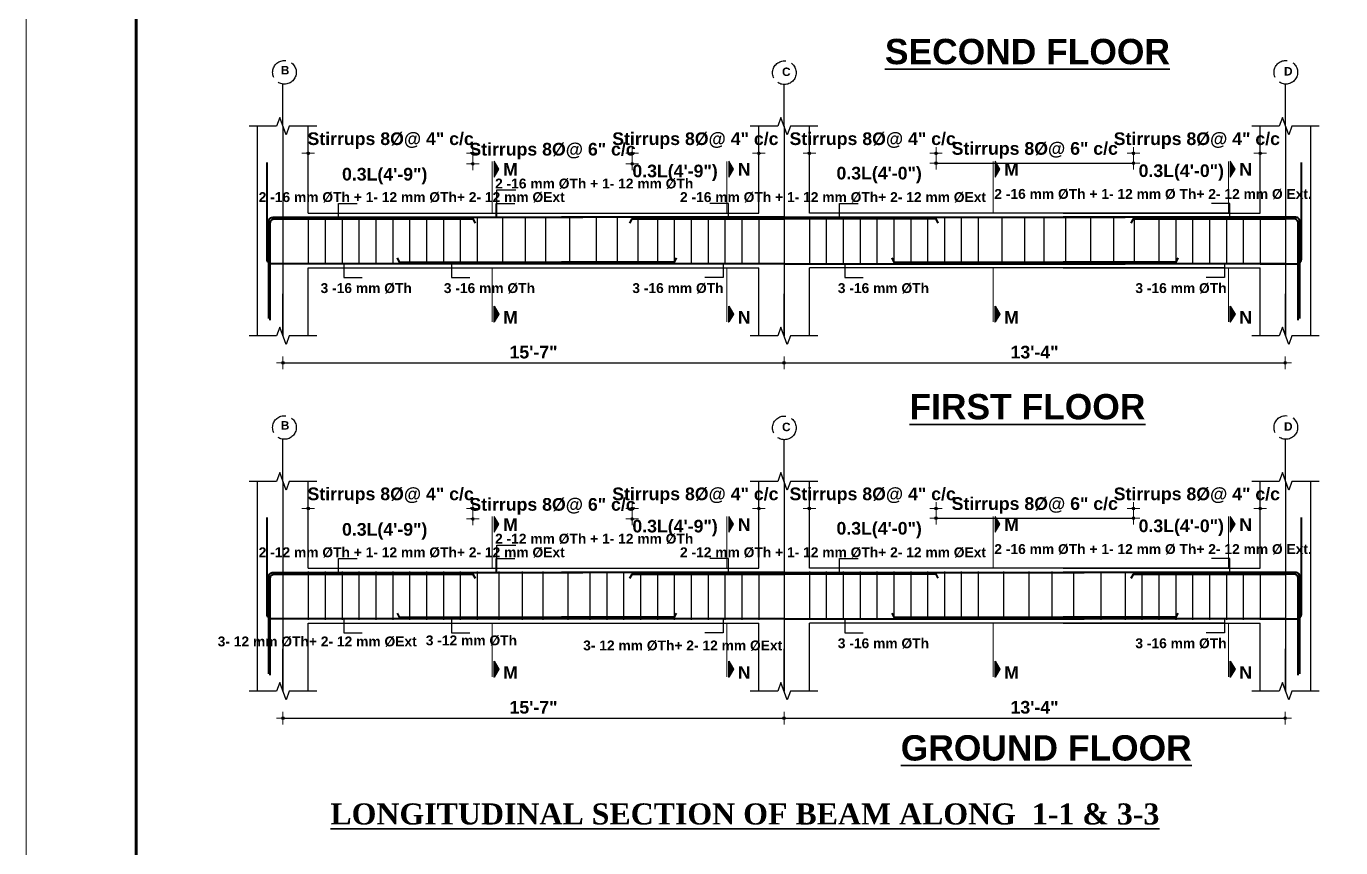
# Model space of a CAD drawing. Header units: inches. Extents: x -12073856 to 12321241, y -1226296 to 1319224.
# Drawn here: x 128095 to 128717, y 49499 to 49889 of the extents above; entities that cross this region are included whole.
import ezdxf
from ezdxf.enums import TextEntityAlignment as Align

# ---------------------------------------------------------------- set-up
doc = ezdxf.new("R2010")
doc.units = ezdxf.units.IN
doc.header["$MEASUREMENT"] = 0
doc.header["$PDMODE"] = 35
doc.linetypes.add('ACAD_ISO02W100', pattern=[15, 12, -3])
for name, color, linetype, lineweight in [('BAR', 5, 'Continuous', 40), ('BORDER', 7, 'Continuous', 60), ('Dimension', 130, 'Continuous', 9), ('Hatch', 9, 'Continuous', 9), ('HATCH1', 4, 'ACAD_ISO02W100', 13), ('TEXT', 255, 'Continuous', 35), ('Window', 3, 'Continuous', 0)]:
    doc.layers.add(name, color=color, linetype=linetype, lineweight=lineweight)
doc.layers.add('STIRRUP', color=10, linetype='Continuous')
doc.styles.add('1.8 str', font='times.ttf', dxfattribs={"width": 0.8, "height": 6})
doc.styles.add('STYLE1', font='arialbd.ttf')
doc.dimstyles.new('1.4', dxfattribs={"dimscale": 0, "dimtxt": 6, "dimasz": 0.5, "dimexe": 2, "dimexo": 9, "dimgap": 2, "dimtad": 1, "dimdec": 0, "dimlfac": 0.5, "dimzin": 3, "dimdsep": 46, "dimlunit": 4, "dimtxsty": '1.8 str', "dimblk": 'DIM', "dimcen": 3, "dimdle": 3, "dimse1": 1, "dimse2": 1, "dimclrd": 256, "dimclre": 256, "dimclrt": 7, "dimadec": 1, "dimazin": 2, "dimtfac": 1, "dimtdec": 0, "dimtix": 1, "dimtofl": 0, "dimtmove": 2, "dimatfit": 3, "dimldrblk": 'ARROW', "dimfxl": 2, "dimfrac": 2, "dimtolj": 2, "dimtzin": 0, "dimarcsym": 0})

# ---------------------------------------------------------------- blocks, each defined once
blk = doc.blocks.new('DIM')
at = {"layer": 'Dimension'}
h = blk.add_hatch(color=256, dxfattribs=at)
h.paths.add_polyline_path([(0, 1.3), (0, 0), (1.3, 0, 0.414214)])
h.paths.add_polyline_path([(1.3, 0), (0, 0), (0, -1.3, 0.414214)])
h.paths.add_polyline_path([(0, 0), (-1.3, 0, 0.414214), (0, -1.3)])
h.paths.add_polyline_path([(0, 1.3, 0.414214), (-1.3, 0), (0, 0)])
for p, q in [((-6, 0), (6, 0)), ((0, 6), (0, -6))]:
    blk.add_line(p, q, dxfattribs=at)
blk.add_circle((0, 0), 1.28, dxfattribs=at)
blk = doc.blocks.new('*D2390')
at = {"layer": 'Defpoints', "color": 0, "ltscale": 10, "transparency": 16777216}
for p in [(128306.27, 49660.02), (128228.27, 49648.04), (128306.27, 49643.48)]:
    blk.add_point(p, dxfattribs=at)
at = {"layer": 'Dimension', "lineweight": -2, "ltscale": 10, "transparency": 16777216}
for p, q in [((128227.77, 49660.02), (128227.27, 49660.02)), ((128306.77, 49660.02), (128307.27, 49660.02))]:
    blk.add_line(p, q, dxfattribs=at)
at = {"layer": 'Dimension', "lineweight": -2, "ltscale": 10, "transparency": 16777216, "xscale": 0.5, "yscale": 0.5, "zscale": 0.5}
blk.add_blockref('DIM', (128228.27, 49660.02), dxfattribs=at)
at = {"layer": 'Dimension', "lineweight": -2, "ltscale": 10, "transparency": 16777216, "xscale": 0.5, "yscale": 0.5, "zscale": 0.5, "rotation": 180}
blk.add_blockref('DIM', (128306.27, 49660.02), dxfattribs=at)
at = {"layer": 'Dimension', "color": 7, "ltscale": 10, "transparency": 16777216, "insert": (128267.27, 49666.04), "char_height": 6, "attachment_point": 5, "style": 'STYLE1'}
blk.add_mtext('\\A2;Stirrups 8%%C@ 4" c/c', dxfattribs=at)
blk = doc.blocks.new('ARROW')
at = {"layer": 'Hatch'}
h = blk.add_hatch(color=256, dxfattribs=at)
h.dxf.hatch_style = 1
h.paths.add_polyline_path([(12191115.8, -1270860.1), (12191485.4, -1270660.1), (12191115.8, -1270660.1)])
for p, q in [((12191115.8, -1270860.1), (12191115.8, -1270060.1)), ((12191015.8, -1270160.1), (12196382.9, -1270160.1)), ((12191485.4, -1270660.1), (12190746.1, -1270660.1)), ((12190746.1, -1270660.1), (12191115.8, -1270860.1)), ((12191485.4, -1270660.1), (12191115.8, -1270860.1))]:
    blk.add_line(p, q, dxfattribs=at)
blk = doc.blocks.new('*D2391')
at = {"layer": 'Defpoints', "color": 0, "ltscale": 10, "transparency": 16777216}
for p in [(128381.62, 49655.04), (128306.27, 49638.5), (128381.62, 49623.98)]:
    blk.add_point(p, dxfattribs=at)
at = {"layer": 'Dimension', "lineweight": -2, "ltscale": 10, "transparency": 16777216}
for p, q in [((128305.77, 49655.04), (128305.27, 49655.04)), ((128382.12, 49655.04), (128382.62, 49655.04))]:
    blk.add_line(p, q, dxfattribs=at)
at = {"layer": 'Dimension', "lineweight": -2, "ltscale": 10, "transparency": 16777216, "xscale": 0.5, "yscale": 0.5, "zscale": 0.5}
blk.add_blockref('DIM', (128306.27, 49655.04), dxfattribs=at)
at = {"layer": 'Dimension', "lineweight": -2, "ltscale": 10, "transparency": 16777216, "xscale": 0.5, "yscale": 0.5, "zscale": 0.5, "rotation": 180}
blk.add_blockref('DIM', (128381.62, 49655.04), dxfattribs=at)
at = {"layer": 'Dimension', "color": 7, "ltscale": 10, "transparency": 16777216, "insert": (128343.95, 49661.06), "char_height": 6, "attachment_point": 5, "style": 'STYLE1'}
blk.add_mtext('\\A2;Stirrups 8%%C@ 6" c/c', dxfattribs=at)
blk = doc.blocks.new('*D2392')
at = {"layer": 'Defpoints', "color": 0, "ltscale": 10, "transparency": 16777216}
for p in [(128441.62, 49660.02), (128441.62, 49646.48), (128381.62, 49628.96)]:
    blk.add_point(p, dxfattribs=at)
at = {"layer": 'Dimension', "lineweight": -2, "ltscale": 10, "transparency": 16777216}
for p, q in [((128381.12, 49660.02), (128380.62, 49660.02)), ((128442.12, 49660.02), (128442.62, 49660.02))]:
    blk.add_line(p, q, dxfattribs=at)
at = {"layer": 'Dimension', "lineweight": -2, "ltscale": 10, "transparency": 16777216, "xscale": 0.5, "yscale": 0.5, "zscale": 0.5}
blk.add_blockref('DIM', (128381.62, 49660.02), dxfattribs=at)
at = {"layer": 'Dimension', "lineweight": -2, "ltscale": 10, "transparency": 16777216, "xscale": 0.5, "yscale": 0.5, "zscale": 0.5, "rotation": 180}
blk.add_blockref('DIM', (128441.62, 49660.02), dxfattribs=at)
at = {"layer": 'Dimension', "color": 7, "ltscale": 10, "transparency": 16777216, "insert": (128411.62, 49666.04), "char_height": 6, "attachment_point": 5, "style": 'STYLE1'}
blk.add_mtext('\\A2;Stirrups 8%%C@ 4" c/c', dxfattribs=at)
blk = doc.blocks.new('*D2393')
at = {"layer": 'Defpoints', "color": 0, "ltscale": 10, "transparency": 16777216}
for p in [(128465.62, 49660.02), (128465.62, 49646.48), (128525.62, 49628.96)]:
    blk.add_point(p, dxfattribs=at)
at = {"layer": 'Dimension', "lineweight": -2, "ltscale": 10, "transparency": 16777216}
for p, q in [((128465.12, 49660.02), (128464.62, 49660.02)), ((128526.12, 49660.02), (128526.62, 49660.02))]:
    blk.add_line(p, q, dxfattribs=at)
at = {"layer": 'Dimension', "lineweight": -2, "ltscale": 10, "transparency": 16777216, "xscale": 0.5, "yscale": 0.5, "zscale": 0.5}
blk.add_blockref('DIM', (128465.62, 49660.02), dxfattribs=at)
at = {"layer": 'Dimension', "lineweight": -2, "ltscale": 10, "transparency": 16777216, "xscale": 0.5, "yscale": 0.5, "zscale": 0.5, "rotation": 180}
blk.add_blockref('DIM', (128525.62, 49660.02), dxfattribs=at)
at = {"layer": 'Dimension', "color": 7, "ltscale": 10, "transparency": 16777216, "insert": (128495.62, 49666.04), "char_height": 6, "attachment_point": 5, "style": 'STYLE1'}
blk.add_mtext('\\A2;Stirrups 8%%C@ 4" c/c', dxfattribs=at)
blk = doc.blocks.new('*D2394')
at = {"layer": 'Defpoints', "color": 0, "ltscale": 10, "transparency": 16777216}
for p in [(128679.19, 49660.02), (128679.19, 49646.48), (128619.19, 49628.96)]:
    blk.add_point(p, dxfattribs=at)
at = {"layer": 'Dimension', "lineweight": -2, "ltscale": 10, "transparency": 16777216}
for p, q in [((128618.69, 49660.02), (128618.19, 49660.02)), ((128679.69, 49660.02), (128680.19, 49660.02))]:
    blk.add_line(p, q, dxfattribs=at)
at = {"layer": 'Dimension', "lineweight": -2, "ltscale": 10, "transparency": 16777216, "xscale": 0.5, "yscale": 0.5, "zscale": 0.5}
blk.add_blockref('DIM', (128619.19, 49660.02), dxfattribs=at)
at = {"layer": 'Dimension', "lineweight": -2, "ltscale": 10, "transparency": 16777216, "xscale": 0.5, "yscale": 0.5, "zscale": 0.5, "rotation": 180}
blk.add_blockref('DIM', (128679.19, 49660.02), dxfattribs=at)
at = {"layer": 'Dimension', "color": 7, "ltscale": 10, "transparency": 16777216, "insert": (128649.19, 49666.04), "char_height": 6, "attachment_point": 5, "style": 'STYLE1'}
blk.add_mtext('\\A2;Stirrups 8%%C@ 4" c/c', dxfattribs=at)
blk = doc.blocks.new('*D2395')
at = {"layer": 'Defpoints', "color": 0, "ltscale": 10, "transparency": 16777216}
for p in [(128619.19, 49655.41), (128525.62, 49623.98), (128619.19, 49623.98)]:
    blk.add_point(p, dxfattribs=at)
at = {"layer": 'Dimension', "lineweight": -2, "ltscale": 10, "transparency": 16777216}
blk.add_line((128526.12, 49655.41), (128618.69, 49655.41), dxfattribs=at)
at = {"layer": 'Dimension', "lineweight": -2, "ltscale": 10, "transparency": 16777216, "xscale": 0.5, "yscale": 0.5, "zscale": 0.5, "rotation": 180}
blk.add_blockref('DIM', (128525.62, 49655.41), dxfattribs=at)
at = {"layer": 'Dimension', "lineweight": -2, "ltscale": 10, "transparency": 16777216, "xscale": 0.5, "yscale": 0.5, "zscale": 0.5}
blk.add_blockref('DIM', (128619.19, 49655.41), dxfattribs=at)
at = {"layer": 'Dimension', "color": 7, "ltscale": 10, "transparency": 16777216, "insert": (128572.41, 49661.43), "char_height": 6, "attachment_point": 5, "style": 'STYLE1'}
blk.add_mtext('\\A2;Stirrups 8%%C@ 6" c/c', dxfattribs=at)
blk = doc.blocks.new('*D2396')
at = {"layer": 'Defpoints', "color": 0, "ltscale": 10, "transparency": 16777216}
for p in [(128216.27, 49573.52), (128453.62, 49573.52), (128453.62, 49560.71)]:
    blk.add_point(p, dxfattribs=at)
at = {"layer": 'Dimension', "lineweight": -2, "ltscale": 10, "transparency": 16777216}
blk.add_line((128216.77, 49560.71), (128453.12, 49560.71), dxfattribs=at)
at = {"layer": 'Dimension', "lineweight": -2, "ltscale": 10, "transparency": 16777216, "xscale": 0.5, "yscale": 0.5, "zscale": 0.5, "rotation": 180}
blk.add_blockref('DIM', (128216.27, 49560.71), dxfattribs=at)
at = {"layer": 'Dimension', "lineweight": -2, "ltscale": 10, "transparency": 16777216, "xscale": 0.5, "yscale": 0.5, "zscale": 0.5}
blk.add_blockref('DIM', (128453.62, 49560.71), dxfattribs=at)
at = {"layer": 'Dimension', "color": 7, "ltscale": 10, "transparency": 16777216, "insert": (128334.95, 49565.77), "char_height": 6, "attachment_point": 5, "style": 'STYLE1'}
blk.add_mtext('\\A2;15\'-7"', dxfattribs=at)
blk = doc.blocks.new('*D2397')
at = {"layer": 'Defpoints', "color": 0, "ltscale": 10, "transparency": 16777216}
for p in [(128453.62, 49573.52), (128690.97, 49573.52), (128690.97, 49560.71)]:
    blk.add_point(p, dxfattribs=at)
at = {"layer": 'Dimension', "lineweight": -2, "ltscale": 10, "transparency": 16777216}
blk.add_line((128454.12, 49560.71), (128690.47, 49560.71), dxfattribs=at)
at = {"layer": 'Dimension', "lineweight": -2, "ltscale": 10, "transparency": 16777216, "xscale": 0.5, "yscale": 0.5, "zscale": 0.5, "rotation": 180}
blk.add_blockref('DIM', (128453.62, 49560.71), dxfattribs=at)
at = {"layer": 'Dimension', "lineweight": -2, "ltscale": 10, "transparency": 16777216, "xscale": 0.5, "yscale": 0.5, "zscale": 0.5}
blk.add_blockref('DIM', (128690.97, 49560.71), dxfattribs=at)
at = {"layer": 'Dimension', "color": 7, "ltscale": 10, "transparency": 16777216, "insert": (128572.3, 49565.77), "char_height": 6, "attachment_point": 5, "style": 'STYLE1'}
blk.add_mtext('\\A2;13\'-4"', dxfattribs=at)
blk = doc.blocks.new('*D2378')
at = {"layer": 'Defpoints', "color": 0, "ltscale": 10, "transparency": 16777216}
for p in [(128306.27, 49828.31), (128228.27, 49816.33), (128306.27, 49811.77)]:
    blk.add_point(p, dxfattribs=at)
at = {"layer": 'Dimension', "lineweight": -2, "ltscale": 10, "transparency": 16777216}
for p, q in [((128227.77, 49828.31), (128227.27, 49828.31)), ((128306.77, 49828.31), (128307.27, 49828.31))]:
    blk.add_line(p, q, dxfattribs=at)
at = {"layer": 'Dimension', "lineweight": -2, "ltscale": 10, "transparency": 16777216, "xscale": 0.5, "yscale": 0.5, "zscale": 0.5}
blk.add_blockref('DIM', (128228.27, 49828.31), dxfattribs=at)
at = {"layer": 'Dimension', "lineweight": -2, "ltscale": 10, "transparency": 16777216, "xscale": 0.5, "yscale": 0.5, "zscale": 0.5, "rotation": 180}
blk.add_blockref('DIM', (128306.27, 49828.31), dxfattribs=at)
at = {"layer": 'Dimension', "color": 7, "ltscale": 10, "transparency": 16777216, "insert": (128267.27, 49834.34), "char_height": 6, "attachment_point": 5, "style": 'STYLE1'}
blk.add_mtext('\\A2;Stirrups 8%%C@ 4" c/c', dxfattribs=at)
blk = doc.blocks.new('*D2379')
at = {"layer": 'Defpoints', "color": 0, "ltscale": 10, "transparency": 16777216}
for p in [(128381.62, 49823.33), (128306.27, 49806.79), (128381.62, 49792.28)]:
    blk.add_point(p, dxfattribs=at)
at = {"layer": 'Dimension', "lineweight": -2, "ltscale": 10, "transparency": 16777216}
for p, q in [((128305.77, 49823.33), (128305.27, 49823.33)), ((128382.12, 49823.33), (128382.62, 49823.33))]:
    blk.add_line(p, q, dxfattribs=at)
at = {"layer": 'Dimension', "lineweight": -2, "ltscale": 10, "transparency": 16777216, "xscale": 0.5, "yscale": 0.5, "zscale": 0.5}
blk.add_blockref('DIM', (128306.27, 49823.33), dxfattribs=at)
at = {"layer": 'Dimension', "lineweight": -2, "ltscale": 10, "transparency": 16777216, "xscale": 0.5, "yscale": 0.5, "zscale": 0.5, "rotation": 180}
blk.add_blockref('DIM', (128381.62, 49823.33), dxfattribs=at)
at = {"layer": 'Dimension', "color": 7, "ltscale": 10, "transparency": 16777216, "insert": (128343.95, 49829.36), "char_height": 6, "attachment_point": 5, "style": 'STYLE1'}
blk.add_mtext('\\A2;Stirrups 8%%C@ 6" c/c', dxfattribs=at)
blk = doc.blocks.new('*D2380')
at = {"layer": 'Defpoints', "color": 0, "ltscale": 10, "transparency": 16777216}
for p in [(128441.62, 49828.31), (128441.62, 49814.77), (128381.62, 49797.26)]:
    blk.add_point(p, dxfattribs=at)
at = {"layer": 'Dimension', "lineweight": -2, "ltscale": 10, "transparency": 16777216}
for p, q in [((128381.12, 49828.31), (128380.62, 49828.31)), ((128442.12, 49828.31), (128442.62, 49828.31))]:
    blk.add_line(p, q, dxfattribs=at)
at = {"layer": 'Dimension', "lineweight": -2, "ltscale": 10, "transparency": 16777216, "xscale": 0.5, "yscale": 0.5, "zscale": 0.5}
blk.add_blockref('DIM', (128381.62, 49828.31), dxfattribs=at)
at = {"layer": 'Dimension', "lineweight": -2, "ltscale": 10, "transparency": 16777216, "xscale": 0.5, "yscale": 0.5, "zscale": 0.5, "rotation": 180}
blk.add_blockref('DIM', (128441.62, 49828.31), dxfattribs=at)
at = {"layer": 'Dimension', "color": 7, "ltscale": 10, "transparency": 16777216, "insert": (128411.62, 49834.34), "char_height": 6, "attachment_point": 5, "style": 'STYLE1'}
blk.add_mtext('\\A2;Stirrups 8%%C@ 4" c/c', dxfattribs=at)
blk = doc.blocks.new('*D2381')
at = {"layer": 'Defpoints', "color": 0, "ltscale": 10, "transparency": 16777216}
for p in [(128465.62, 49828.31), (128465.62, 49814.77), (128525.62, 49797.26)]:
    blk.add_point(p, dxfattribs=at)
at = {"layer": 'Dimension', "lineweight": -2, "ltscale": 10, "transparency": 16777216}
for p, q in [((128465.12, 49828.31), (128464.62, 49828.31)), ((128526.12, 49828.31), (128526.62, 49828.31))]:
    blk.add_line(p, q, dxfattribs=at)
at = {"layer": 'Dimension', "lineweight": -2, "ltscale": 10, "transparency": 16777216, "xscale": 0.5, "yscale": 0.5, "zscale": 0.5}
blk.add_blockref('DIM', (128465.62, 49828.31), dxfattribs=at)
at = {"layer": 'Dimension', "lineweight": -2, "ltscale": 10, "transparency": 16777216, "xscale": 0.5, "yscale": 0.5, "zscale": 0.5, "rotation": 180}
blk.add_blockref('DIM', (128525.62, 49828.31), dxfattribs=at)
at = {"layer": 'Dimension', "color": 7, "ltscale": 10, "transparency": 16777216, "insert": (128495.62, 49834.34), "char_height": 6, "attachment_point": 5, "style": 'STYLE1'}
blk.add_mtext('\\A2;Stirrups 8%%C@ 4" c/c', dxfattribs=at)
blk = doc.blocks.new('*D2382')
at = {"layer": 'Defpoints', "color": 0, "ltscale": 10, "transparency": 16777216}
for p in [(128679.19, 49828.31), (128679.19, 49814.77), (128619.19, 49797.26)]:
    blk.add_point(p, dxfattribs=at)
at = {"layer": 'Dimension', "lineweight": -2, "ltscale": 10, "transparency": 16777216}
for p, q in [((128618.69, 49828.31), (128618.19, 49828.31)), ((128679.69, 49828.31), (128680.19, 49828.31))]:
    blk.add_line(p, q, dxfattribs=at)
at = {"layer": 'Dimension', "lineweight": -2, "ltscale": 10, "transparency": 16777216, "xscale": 0.5, "yscale": 0.5, "zscale": 0.5}
blk.add_blockref('DIM', (128619.19, 49828.31), dxfattribs=at)
at = {"layer": 'Dimension', "lineweight": -2, "ltscale": 10, "transparency": 16777216, "xscale": 0.5, "yscale": 0.5, "zscale": 0.5, "rotation": 180}
blk.add_blockref('DIM', (128679.19, 49828.31), dxfattribs=at)
at = {"layer": 'Dimension', "color": 7, "ltscale": 10, "transparency": 16777216, "insert": (128649.19, 49834.34), "char_height": 6, "attachment_point": 5, "style": 'STYLE1'}
blk.add_mtext('\\A2;Stirrups 8%%C@ 4" c/c', dxfattribs=at)
blk = doc.blocks.new('*D2383')
at = {"layer": 'Defpoints', "color": 0, "ltscale": 10, "transparency": 16777216}
for p in [(128619.19, 49823.7), (128525.62, 49792.28), (128619.19, 49792.28)]:
    blk.add_point(p, dxfattribs=at)
at = {"layer": 'Dimension', "lineweight": -2, "ltscale": 10, "transparency": 16777216}
blk.add_line((128526.12, 49823.7), (128618.69, 49823.7), dxfattribs=at)
at = {"layer": 'Dimension', "lineweight": -2, "ltscale": 10, "transparency": 16777216, "xscale": 0.5, "yscale": 0.5, "zscale": 0.5, "rotation": 180}
blk.add_blockref('DIM', (128525.62, 49823.7), dxfattribs=at)
at = {"layer": 'Dimension', "lineweight": -2, "ltscale": 10, "transparency": 16777216, "xscale": 0.5, "yscale": 0.5, "zscale": 0.5}
blk.add_blockref('DIM', (128619.19, 49823.7), dxfattribs=at)
at = {"layer": 'Dimension', "color": 7, "ltscale": 10, "transparency": 16777216, "insert": (128572.41, 49829.73), "char_height": 6, "attachment_point": 5, "style": 'STYLE1'}
blk.add_mtext('\\A2;Stirrups 8%%C@ 6" c/c', dxfattribs=at)
blk = doc.blocks.new('*D2404')
at = {"layer": 'Defpoints', "color": 0, "ltscale": 10, "transparency": 16777216}
for p in [(128216.27, 49741.81), (128453.62, 49741.81), (128453.62, 49729)]:
    blk.add_point(p, dxfattribs=at)
at = {"layer": 'Dimension', "lineweight": -2, "ltscale": 10, "transparency": 16777216}
blk.add_line((128216.77, 49729), (128453.12, 49729), dxfattribs=at)
at = {"layer": 'Dimension', "lineweight": -2, "ltscale": 10, "transparency": 16777216, "xscale": 0.5, "yscale": 0.5, "zscale": 0.5, "rotation": 180}
blk.add_blockref('DIM', (128216.27, 49729), dxfattribs=at)
at = {"layer": 'Dimension', "lineweight": -2, "ltscale": 10, "transparency": 16777216, "xscale": 0.5, "yscale": 0.5, "zscale": 0.5}
blk.add_blockref('DIM', (128453.62, 49729), dxfattribs=at)
at = {"layer": 'Dimension', "color": 7, "ltscale": 10, "transparency": 16777216, "insert": (128334.95, 49734.07), "char_height": 6, "attachment_point": 5, "style": 'STYLE1'}
blk.add_mtext('\\A2;15\'-7"', dxfattribs=at)
blk = doc.blocks.new('*D2405')
at = {"layer": 'Defpoints', "color": 0, "ltscale": 10, "transparency": 16777216}
for p in [(128453.62, 49741.81), (128690.97, 49741.81), (128690.97, 49729)]:
    blk.add_point(p, dxfattribs=at)
at = {"layer": 'Dimension', "lineweight": -2, "ltscale": 10, "transparency": 16777216}
blk.add_line((128454.12, 49729), (128690.47, 49729), dxfattribs=at)
at = {"layer": 'Dimension', "lineweight": -2, "ltscale": 10, "transparency": 16777216, "xscale": 0.5, "yscale": 0.5, "zscale": 0.5, "rotation": 180}
blk.add_blockref('DIM', (128453.62, 49729), dxfattribs=at)
at = {"layer": 'Dimension', "lineweight": -2, "ltscale": 10, "transparency": 16777216, "xscale": 0.5, "yscale": 0.5, "zscale": 0.5}
blk.add_blockref('DIM', (128690.97, 49729), dxfattribs=at)
at = {"layer": 'Dimension', "color": 7, "ltscale": 10, "transparency": 16777216, "insert": (128572.3, 49734.07), "char_height": 6, "attachment_point": 5, "style": 'STYLE1'}
blk.add_mtext('\\A2;13\'-4"', dxfattribs=at)

msp = doc.modelspace()

# ---------------------------------------------------------------- hatches: boundary and pattern name
at = {"layer": 'TEXT', "ltscale": 10}
for points in [[(128316.26, 49824.55), (128316.26, 49817.05), (128318.57, 49820.8)], [(128427.42, 49824.55), (128427.42, 49817.05), (128429.73, 49820.8)], [(128553.61, 49824.55), (128553.61, 49817.05), (128555.92, 49820.8)], [(128664.99, 49824.55), (128664.99, 49817.05), (128667.3, 49820.8)], [(128316.26, 49748.41), (128316.26, 49755.91), (128318.57, 49752.16)], [(128427.42, 49748.41), (128427.42, 49755.91), (128429.73, 49752.16)], [(128553.61, 49748.41), (128553.61, 49755.91), (128555.92, 49752.16)], [(128664.99, 49748.41), (128664.99, 49755.91), (128667.3, 49752.16)], [(128316.26, 49656.26), (128316.26, 49648.76), (128318.57, 49652.51)], [(128427.42, 49656.26), (128427.42, 49648.76), (128429.73, 49652.51)], [(128553.61, 49656.26), (128553.61, 49648.76), (128555.92, 49652.51)], [(128664.99, 49656.26), (128664.99, 49648.76), (128667.3, 49652.51)], [(128316.26, 49580.12), (128316.26, 49587.62), (128318.57, 49583.87)], [(128427.42, 49580.12), (128427.42, 49587.62), (128429.73, 49583.87)], [(128553.61, 49580.12), (128553.61, 49587.62), (128555.92, 49583.87)], [(128664.99, 49580.12), (128664.99, 49587.62), (128667.3, 49583.87)]]:
    msp.add_hatch(color=256, dxfattribs=at).paths.add_polyline_path(points)

# ---------------------------------------------------------------- linework, layer by layer
for p, q in [((128216.27, 49841.17), (128216.27, 49861.12)), ((128453.62, 49841.17), (128453.62, 49861.12)), ((128691.19, 49841.17), (128691.19, 49861.12)), ((128216.27, 49841.17), (128216.27, 49741.81)), ((128453.62, 49841.17), (128453.62, 49741.81)), ((128691.19, 49841.17), (128691.19, 49741.81)), ((128216.27, 49741.81), (128216.27, 49761.77)), ((128453.62, 49741.81), (128453.62, 49761.77)), ((128691.19, 49741.81), (128691.19, 49761.77)), ((128216.27, 49672.88), (128216.27, 49692.83)), ((128453.62, 49672.88), (128453.62, 49692.83)), ((128691.19, 49672.88), (128691.19, 49692.83)), ((128216.27, 49672.88), (128216.27, 49573.52)), ((128453.62, 49672.88), (128453.62, 49573.52)), ((128691.19, 49672.88), (128691.19, 49573.52)), ((128216.27, 49573.52), (128216.27, 49593.47)), ((128453.62, 49573.52), (128453.62, 49593.47)), ((128691.19, 49573.52), (128691.19, 49593.47))]:
    msp.add_line(p, q)
at = {"ltscale": 10}
for p, q in [((128204.27, 49774.01), (128204.27, 49841.17)), ((128228.27, 49800.01), (128228.27, 49841.17)), ((128441.62, 49800.01), (128441.62, 49841.17)), ((128465.62, 49800.01), (128465.62, 49841.17)), ((128679.19, 49800.01), (128679.19, 49841.17)), ((128703.19, 49797.26), (128703.19, 49841.17)), ((128228.27, 49800.01), (128426.57, 49800.01)), ((128348.27, 49800.01), (128441.62, 49800.01)), ((128664.13, 49800.01), (128465.62, 49800.01)), ((128585.84, 49800.01), (128679.19, 49800.01)), ((128703.19, 49741.81), (128703.19, 49797.26)), ((128204.27, 49741.81), (128204.27, 49774.01)), ((128228.27, 49741.81), (128228.27, 49774.01)), ((128228.27, 49774.01), (128424.78, 49774.01)), ((128348.27, 49774.01), (128441.62, 49774.01)), ((128441.62, 49741.81), (128441.62, 49774.01)), ((128662.35, 49774.01), (128465.62, 49774.01)), ((128465.62, 49741.81), (128465.62, 49774.01)), ((128585.84, 49774.01), (128679.19, 49774.01)), ((128679.19, 49741.81), (128679.19, 49774.01)), ((128204.27, 49605.71), (128204.27, 49672.88)), ((128228.27, 49631.71), (128228.27, 49672.88)), ((128441.62, 49631.71), (128441.62, 49672.88)), ((128465.62, 49631.71), (128465.62, 49672.88)), ((128679.19, 49631.71), (128679.19, 49672.88)), ((128703.19, 49628.96), (128703.19, 49672.88)), ((128228.27, 49631.71), (128426.57, 49631.71)), ((128348.27, 49631.71), (128441.62, 49631.71)), ((128664.13, 49631.71), (128465.62, 49631.71)), ((128585.84, 49631.71), (128679.19, 49631.71)), ((128703.19, 49573.52), (128703.19, 49628.96)), ((128204.27, 49573.52), (128204.27, 49605.71)), ((128228.27, 49573.52), (128228.27, 49605.71)), ((128228.27, 49605.71), (128424.78, 49605.71)), ((128348.27, 49605.71), (128441.62, 49605.71)), ((128441.62, 49573.52), (128441.62, 49605.71)), ((128662.35, 49605.71), (128465.62, 49605.71)), ((128465.62, 49573.52), (128465.62, 49605.71)), ((128585.84, 49605.71), (128679.19, 49605.71)), ((128679.19, 49573.52), (128679.19, 49605.71))]:
    msp.add_line(p, q, dxfattribs=at)
at = {"linetype": 'Continuous', "ltscale": 10}
for points in [[(128232.27, 49841.17), (128219.27, 49841.17), (128217.77, 49837.05), (128214.77, 49845.29), (128213.27, 49841.17), (128200.27, 49841.17)], [(128469.62, 49841.17), (128456.62, 49841.17), (128455.12, 49837.05), (128452.12, 49845.29), (128450.62, 49841.17), (128437.62, 49841.17)], [(128707.19, 49841.17), (128694.19, 49841.17), (128692.69, 49837.05), (128689.69, 49845.29), (128688.19, 49841.17), (128675.19, 49841.17)], [(128232.27, 49741.81), (128219.27, 49741.81), (128217.77, 49737.69), (128214.77, 49745.94), (128213.27, 49741.81), (128200.27, 49741.81)], [(128469.62, 49741.81), (128456.62, 49741.81), (128455.12, 49737.69), (128452.12, 49745.94), (128450.62, 49741.81), (128437.62, 49741.81)], [(128707.19, 49741.81), (128694.19, 49741.81), (128692.69, 49737.69), (128689.69, 49745.94), (128688.19, 49741.81), (128675.19, 49741.81)], [(128232.27, 49672.88), (128219.27, 49672.88), (128217.77, 49668.76), (128214.77, 49677), (128213.27, 49672.88), (128200.27, 49672.88)], [(128469.62, 49672.88), (128456.62, 49672.88), (128455.12, 49668.76), (128452.12, 49677), (128450.62, 49672.88), (128437.62, 49672.88)], [(128707.19, 49672.88), (128694.19, 49672.88), (128692.69, 49668.76), (128689.69, 49677), (128688.19, 49672.88), (128675.19, 49672.88)], [(128232.27, 49573.52), (128219.27, 49573.52), (128217.77, 49569.4), (128214.77, 49577.64), (128213.27, 49573.52), (128200.27, 49573.52)], [(128469.62, 49573.52), (128456.62, 49573.52), (128455.12, 49569.4), (128452.12, 49577.64), (128450.62, 49573.52), (128437.62, 49573.52)], [(128707.19, 49573.52), (128694.19, 49573.52), (128692.69, 49569.4), (128689.69, 49577.64), (128688.19, 49573.52), (128675.19, 49573.52)]]:
    msp.add_lwpolyline(points, dxfattribs=at)
at = {"layer": 'BAR', "ltscale": 10}
for p, q in [((128453.62, 49798.01), (128348.27, 49798.01)), ((128453.62, 49798.01), (128615.19, 49798.01)), ((128691.19, 49798.01), (128585.84, 49798.01)), ((128453.62, 49776.01), (128348.27, 49776.01)), ((128453.62, 49776.01), (128615.19, 49776.01)), ((128691.19, 49776.01), (128585.84, 49776.01)), ((128453.62, 49629.71), (128348.27, 49629.71)), ((128453.62, 49629.71), (128595.84, 49629.71)), ((128691.19, 49629.71), (128585.84, 49629.71)), ((128453.62, 49607.71), (128348.27, 49607.71)), ((128453.62, 49607.71), (128595.84, 49607.71)), ((128691.19, 49607.71), (128585.84, 49607.71))]:
    msp.add_line(p, q, dxfattribs=at)
for points in [[(128228.27, 49776.01), (128210.79, 49776.01, -0.414214), (128208.77, 49778.02), (128208.77, 49824.01)], [(128679.19, 49776.01), (128696.67, 49776.01, 0.414214), (128698.69, 49778.02), (128698.69, 49824.01)], [(128209.52, 49750.01), (128209.52, 49795.99, -0.414214), (128211.54, 49798.01), (128228.27, 49798.01)], [(128210.27, 49749.26), (128210.27, 49795.24, -0.414214), (128212.29, 49797.26), (128228.27, 49797.26)], [(128697.94, 49750.01), (128697.94, 49795.99, 0.414214), (128695.92, 49798.01), (128679.19, 49798.01)], [(128697.19, 49749.26), (128697.19, 49795.24, 0.414214), (128695.17, 49797.26), (128679.19, 49797.26)], [(128228.27, 49607.71), (128210.79, 49607.71, -0.414214), (128208.77, 49609.73), (128208.77, 49655.71)], [(128679.19, 49607.71), (128696.67, 49607.71, 0.414214), (128698.69, 49609.73), (128698.69, 49655.71)], [(128209.52, 49581.71), (128209.52, 49627.7, -0.414214), (128211.54, 49629.71), (128228.27, 49629.71)], [(128210.27, 49580.96), (128210.27, 49626.95, -0.414214), (128212.29, 49628.96), (128228.27, 49628.96)], [(128697.94, 49581.71), (128697.94, 49627.7, 0.414214), (128695.92, 49629.71), (128679.19, 49629.71)], [(128697.19, 49580.96), (128697.19, 49626.95, 0.414214), (128695.17, 49628.96), (128679.19, 49628.96)]]:
    msp.add_lwpolyline(points, format="xyb", dxfattribs=at)
for points in [[(128216.27, 49798.01), (128358.27, 49798.01)], [(128216.27, 49797.26), (128306.27, 49797.26), (128307.23, 49795.26)], [(128380.58, 49795.26), (128381.62, 49797.26), (128453.62, 49797.26)], [(128526.67, 49795.26), (128525.62, 49797.26), (128453.62, 49797.26)], [(128618.15, 49795.26), (128619.19, 49797.26), (128691.19, 49797.26)], [(128270.32, 49778.76), (128271.27, 49776.76), (128358.27, 49776.76)], [(128402.58, 49778.76), (128401.62, 49776.76), (128348.27, 49776.76)], [(128504.67, 49778.76), (128505.62, 49776.76), (128615.19, 49776.76)], [(128640.15, 49778.76), (128639.19, 49776.76), (128585.84, 49776.76)], [(128358.27, 49776.01), (128216.27, 49776.01)], [(128216.27, 49629.71), (128358.27, 49629.71)], [(128216.27, 49628.96), (128306.27, 49628.96), (128307.23, 49626.96)], [(128380.58, 49626.96), (128381.62, 49628.96), (128453.62, 49628.96)], [(128526.67, 49626.96), (128525.62, 49628.96), (128453.62, 49628.96)], [(128618.15, 49626.96), (128619.19, 49628.96), (128691.19, 49628.96)], [(128270.32, 49610.46), (128271.27, 49608.46), (128358.27, 49608.46)], [(128402.58, 49610.46), (128401.62, 49608.46), (128348.27, 49608.46)], [(128504.67, 49610.46), (128505.62, 49608.46), (128595.84, 49608.46)], [(128640.15, 49610.46), (128639.19, 49608.46), (128585.84, 49608.46)], [(128358.27, 49607.71), (128216.27, 49607.71)]]:
    msp.add_lwpolyline(points, dxfattribs=at)
at = {"layer": 'BORDER'}
msp.add_lwpolyline([(131209.5, 50247.19), (131209.5, 48156.34), (128146.66, 48156.34), (128146.66, 50247.19)], close=True, dxfattribs=at)
at = {"layer": 'Dimension', "ltscale": 10}
for p, q in [((128315.4, 49800.01), (128315.4, 49824.5)), ((128426.57, 49800.01), (128426.57, 49824.5)), ((128552.76, 49800.01), (128552.76, 49824.5)), ((128664.13, 49800.01), (128664.13, 49824.5)), ((128315.4, 49748.46), (128315.4, 49774.01)), ((128426.57, 49748.46), (128426.57, 49774.01)), ((128552.76, 49748.46), (128552.76, 49774.01)), ((128664.13, 49748.46), (128664.13, 49774.01)), ((128315.4, 49631.71), (128315.4, 49656.21)), ((128426.57, 49631.71), (128426.57, 49656.21)), ((128552.76, 49631.71), (128552.76, 49656.21)), ((128664.13, 49631.71), (128664.13, 49656.21)), ((128315.4, 49580.17), (128315.4, 49605.71)), ((128426.57, 49580.17), (128426.57, 49605.71)), ((128552.76, 49580.17), (128552.76, 49605.71)), ((128664.13, 49580.17), (128664.13, 49605.71))]:
    msp.add_line(p, q, dxfattribs=at)
for points in [[(128316.26, 49817.05), (128316.26, 49824.55), (128318.57, 49820.8), (128316.26, 49817.05)], [(128427.42, 49817.05), (128427.42, 49824.55), (128429.73, 49820.8), (128427.42, 49817.05)], [(128553.61, 49817.05), (128553.61, 49824.55), (128555.92, 49820.8), (128553.61, 49817.05)], [(128664.99, 49817.05), (128664.99, 49824.55), (128667.3, 49820.8), (128664.99, 49817.05)], [(128316.26, 49648.76), (128316.26, 49656.26), (128318.57, 49652.51), (128316.26, 49648.76)], [(128427.42, 49648.76), (128427.42, 49656.26), (128429.73, 49652.51), (128427.42, 49648.76)], [(128553.61, 49648.76), (128553.61, 49656.26), (128555.92, 49652.51), (128553.61, 49648.76)], [(128664.99, 49648.76), (128664.99, 49656.26), (128667.3, 49652.51), (128664.99, 49648.76)]]:
    msp.add_lwpolyline(points, dxfattribs=at)
at = {"layer": 'HATCH1', "lineweight": 25}
for centre in [(128216.95, 49866.7), (128453.79, 49866.5), (128691.35, 49866.72), (128216.95, 49698.4), (128453.79, 49698.21), (128691.35, 49698.43)]:
    msp.add_circle(centre, 5.6, dxfattribs=at)
at = {"layer": 'STIRRUP'}
for p, q in [((128228.27, 49798.41), (128228.27, 49775.61)), ((128236.27, 49798.41), (128236.27, 49775.61)), ((128244.27, 49798.41), (128244.27, 49775.61)), ((128252.27, 49798.41), (128252.27, 49775.61)), ((128260.27, 49798.41), (128260.27, 49775.61)), ((128268.27, 49798.41), (128268.27, 49775.61)), ((128276.27, 49798.41), (128276.27, 49775.61)), ((128284.27, 49798.41), (128284.27, 49775.61)), ((128292.27, 49798.41), (128292.27, 49775.61)), ((128300.27, 49798.41), (128300.27, 49775.61)), ((128308.27, 49798.41), (128308.27, 49775.61)), ((128320.27, 49798.41), (128320.27, 49775.61)), ((128331.05, 49798.41), (128331.05, 49775.61)), ((128340.66, 49798.41), (128340.66, 49775.61)), ((128351.97, 49798.41), (128351.97, 49775.61)), ((128364.62, 49798.41), (128364.62, 49775.61)), ((128374.54, 49798.41), (128374.54, 49775.61)), ((128384.41, 49798.41), (128384.41, 49775.61)), ((128393.62, 49798.41), (128393.62, 49775.61)), ((128401.62, 49798.41), (128401.62, 49775.61)), ((128409.62, 49798.41), (128409.62, 49775.61)), ((128417.62, 49798.41), (128417.62, 49775.61)), ((128425.62, 49798.41), (128425.62, 49775.61)), ((128433.62, 49798.41), (128433.62, 49775.61)), ((128441.62, 49798.41), (128441.62, 49775.61)), ((128465.62, 49798.41), (128465.62, 49775.61)), ((128473.62, 49798.41), (128473.62, 49775.61)), ((128481.62, 49798.41), (128481.62, 49775.61)), ((128489.62, 49798.41), (128489.62, 49775.61)), ((128497.62, 49798.41), (128497.62, 49775.61)), ((128505.62, 49798.41), (128505.62, 49775.61)), ((128513.62, 49798.41), (128513.62, 49775.61)), ((128521.62, 49798.41), (128521.62, 49775.61)), ((128529.62, 49798.41), (128529.62, 49775.61)), ((128537.62, 49798.41), (128537.62, 49775.61)), ((128545.62, 49798.41), (128545.62, 49775.61)), ((128556.81, 49798.41), (128556.81, 49775.61)), ((128567.59, 49798.41), (128567.59, 49775.61)), ((128576.65, 49798.41), (128576.65, 49775.61)), ((128586.92, 49798.41), (128586.92, 49775.61)), ((128598.82, 49798.41), (128598.82, 49775.61)), ((128609.63, 49798.41), (128609.63, 49775.61)), ((128619.43, 49798.41), (128619.43, 49775.61)), ((128631.19, 49798.41), (128631.19, 49775.61)), ((128639.19, 49798.41), (128639.19, 49775.61)), ((128647.19, 49798.41), (128647.19, 49775.61)), ((128655.19, 49798.41), (128655.19, 49775.61)), ((128663.19, 49798.41), (128663.19, 49775.61)), ((128671.19, 49798.41), (128671.19, 49775.61)), ((128679.19, 49798.41), (128679.19, 49775.61)), ((128228.27, 49630.11), (128228.27, 49607.31)), ((128236.27, 49630.11), (128236.27, 49607.31)), ((128244.27, 49630.11), (128244.27, 49607.31)), ((128252.27, 49630.11), (128252.27, 49607.31)), ((128260.27, 49630.11), (128260.27, 49607.31)), ((128268.27, 49630.11), (128268.27, 49607.31)), ((128276.27, 49630.11), (128276.27, 49607.31)), ((128284.27, 49630.11), (128284.27, 49607.31)), ((128292.27, 49630.11), (128292.27, 49607.31)), ((128300.27, 49630.11), (128300.27, 49607.31)), ((128308.27, 49630.11), (128308.27, 49607.31)), ((128318.54, 49630.11), (128318.54, 49607.31)), ((128329.59, 49630.11), (128329.59, 49607.31)), ((128339.44, 49630.11), (128339.44, 49607.31)), ((128351.27, 49630.11), (128351.27, 49607.31)), ((128361.62, 49630.11), (128361.62, 49607.31)), ((128369.62, 49630.11), (128369.62, 49607.31)), ((128377.62, 49630.11), (128377.62, 49607.31)), ((128385.62, 49630.11), (128385.62, 49607.31)), ((128393.62, 49630.11), (128393.62, 49607.31)), ((128401.62, 49630.11), (128401.62, 49607.31)), ((128409.62, 49630.11), (128409.62, 49607.31)), ((128417.62, 49630.11), (128417.62, 49607.31)), ((128425.62, 49630.11), (128425.62, 49607.31)), ((128433.62, 49630.11), (128433.62, 49607.31)), ((128441.62, 49630.11), (128441.62, 49607.31)), ((128465.62, 49630.11), (128465.62, 49607.31)), ((128473.62, 49630.11), (128473.62, 49607.31)), ((128481.62, 49630.11), (128481.62, 49607.31)), ((128489.62, 49630.11), (128489.62, 49607.31)), ((128497.62, 49630.11), (128497.62, 49607.31)), ((128505.62, 49630.11), (128505.62, 49607.31)), ((128513.62, 49630.11), (128513.62, 49607.31)), ((128521.62, 49630.11), (128521.62, 49607.31)), ((128529.62, 49630.11), (128529.62, 49607.31)), ((128537.62, 49630.11), (128537.62, 49607.31)), ((128545.62, 49630.11), (128545.62, 49607.31)), ((128557.62, 49630.11), (128557.62, 49607.31)), ((128569.62, 49630.11), (128569.62, 49607.31)), ((128580.49, 49630.11), (128580.49, 49607.31)), ((128590.74, 49630.11), (128590.74, 49607.31)), ((128603.71, 49630.11), (128603.71, 49607.31)), ((128615.19, 49630.11), (128615.19, 49607.31)), ((128623.19, 49630.11), (128623.19, 49607.31)), ((128631.19, 49630.11), (128631.19, 49607.31)), ((128639.19, 49630.11), (128639.19, 49607.31)), ((128647.19, 49630.11), (128647.19, 49607.31)), ((128655.19, 49630.11), (128655.19, 49607.31)), ((128663.19, 49630.11), (128663.19, 49607.31)), ((128671.19, 49630.11), (128671.19, 49607.31)), ((128679.19, 49630.11), (128679.19, 49607.31))]:
    msp.add_line(p, q, dxfattribs=at)
at = {"layer": 'TEXT', "ltscale": 10}
for points in [[(128316.26, 49755.91), (128316.26, 49748.41), (128318.57, 49752.16), (128316.26, 49755.91)], [(128427.42, 49755.91), (128427.42, 49748.41), (128429.73, 49752.16), (128427.42, 49755.91)], [(128553.61, 49755.91), (128553.61, 49748.41), (128555.92, 49752.16), (128553.61, 49755.91)], [(128664.99, 49755.91), (128664.99, 49748.41), (128667.3, 49752.16), (128664.99, 49755.91)], [(128316.26, 49587.62), (128316.26, 49580.12), (128318.57, 49583.87), (128316.26, 49587.62)], [(128427.42, 49587.62), (128427.42, 49580.12), (128429.73, 49583.87), (128427.42, 49587.62)], [(128553.61, 49587.62), (128553.61, 49580.12), (128555.92, 49583.87), (128553.61, 49587.62)], [(128664.99, 49587.62), (128664.99, 49580.12), (128667.3, 49583.87), (128664.99, 49587.62)]]:
    msp.add_lwpolyline(points, dxfattribs=at)
at = {"layer": 'Window'}
msp.add_lwpolyline([(131261.5, 50299.19), (131261.5, 48104.34), (128094.66, 48104.34), (128094.66, 50299.19)], close=True, dxfattribs=at)

# ---------------------------------------------------------------- texts
at = {"layer": 'HATCH1', "lineweight": 25, "style": 'STYLE1'}
for s, p in [('B', (128215.26, 49865.71)), ('C', (128452.69, 49864.95)), ('D', (128690.49, 49865.17)), ('B', (128215.26, 49697.41)), ('C', (128452.69, 49696.66)), ('D', (128690.49, 49696.88))]:
    msp.add_text(s, height=4, dxfattribs=at).set_placement(p)
at = {"layer": 'TEXT', "style": 'STYLE1'}
for s, p in [('%%USECOND FLOOR', (128568.94, 49876.55)), ('%%UFIRST FLOOR', (128568.93, 49708.26)), ('%%UGROUND FLOOR', (128577.84, 49546.58))]:
    msp.add_text(s, height=12, dxfattribs=at).set_placement(p, align=Align.MIDDLE_CENTER)
for s, p in [('0.3L(4\'-9")', (128244.23, 49815.43)), ('0.3L(4\'-9")', (128381.79, 49816.95)), ('0.3L(4\'-0")', (128478.47, 49815.92)), ('0.3L(4\'-0")', (128621.6, 49817.09)), ('0.3L(4\'-9")', (128244.23, 49647.13)), ('0.3L(4\'-9")', (128381.79, 49648.66)), ('0.3L(4\'-0")', (128478.47, 49647.63)), ('0.3L(4\'-0")', (128621.6, 49648.8))]:
    msp.add_text(s, height=6, dxfattribs=at).set_placement(p)
at = {"layer": 'TEXT', "ltscale": 10, "style": 'STYLE1'}
for s, height, p in [('M', 6, (128320.55, 49817.71)), ('N', 6, (128431.72, 49817.71)), ('M', 6, (128557.9, 49817.71)), ('N', 6, (128669.29, 49817.71)), ('2 -16 mm %%CTh + 1- 12 mm %%CTh', 4.68, (128316.74, 49811.66)), ('2 -16 mm %%CTh + 1- 12 mm %%CTh+ 2- 12 mm %%CExt', 4.68, (128204.76, 49805.23)), ('2 -16 mm %%CTh + 1- 12 mm %%CTh+ 2- 12 mm %%CExt', 4.68, (128404.35, 49805.23)), ('2 -16 mm %%CTh + 1- 12 mm %%C Th+ 2- 12 mm %%C Ext.', 4.68, (128553.25, 49806.74)), ('3 -16 mm %%CTh ', 4.68, (128234.08, 49762.11)), ('3 -16 mm %%CTh ', 4.68, (128292.45, 49762.11)), ('3 -16 mm %%CTh ', 4.68, (128381.75, 49762.11)), ('3 -16 mm %%CTh ', 4.68, (128479.1, 49762.11)), ('3 -16 mm %%CTh ', 4.68, (128620.06, 49762.11)), ('M', 6, (128320.55, 49747.59)), ('N', 6, (128431.72, 49747.59)), ('M', 6, (128557.9, 49747.59)), ('N', 6, (128669.29, 49747.59)), ('M', 6, (128320.55, 49649.42)), ('N', 6, (128431.72, 49649.42)), ('M', 6, (128557.9, 49649.42)), ('N', 6, (128669.29, 49649.42)), ('2 -12 mm %%CTh + 1- 12 mm %%CTh', 4.68, (128316.74, 49643.37)), ('2 -12 mm %%CTh + 1- 12 mm %%CTh+ 2- 12 mm %%CExt', 4.68, (128204.76, 49636.94)), ('2 -12 mm %%CTh + 1- 12 mm %%CTh+ 2- 12 mm %%CExt', 4.68, (128404.35, 49636.94)), ('2 -16 mm %%CTh + 1- 12 mm %%C Th+ 2- 12 mm %%C Ext.', 4.68, (128553.25, 49638.45)), ('3- 12 mm %%CTh+ 2- 12 mm %%CExt', 4.68, (128185.33, 49594.68)), ('3 -12 mm %%CTh ', 4.68, (128283.91, 49595.18)), ('3- 12 mm %%CTh+ 2- 12 mm %%CExt', 4.68, (128358.48, 49592.78)), ('3 -16 mm %%CTh ', 4.68, (128479.1, 49593.82)), ('3 -16 mm %%CTh ', 4.68, (128620.06, 49593.82)), ('M', 6, (128320.55, 49579.3)), ('N', 6, (128431.72, 49579.3)), ('M', 6, (128557.9, 49579.3)), ('N', 6, (128669.29, 49579.3))]:
    msp.add_text(s, height=height, dxfattribs=at).set_placement(p)
at = {"layer": 'TEXT', "insert": (128631.45, 49520.28), "char_height": 10, "width": 450.6233, "attachment_point": 3, "style": 'STYLE1'}
msp.add_mtext('{\\fTimes New Roman|b1|i0|c0|p18;\\LLONGITUDINAL SECTION OF BEAM ALONG  1-1 & 3-3}', dxfattribs=at)

# ---------------------------------------------------------------- dimensions: what is measured, and where the dimension line sits
at = {"layer": 'Dimension', "ltscale": 10}
for base, p1, p2, text, picture, middle in [((128306.27, 49828.31), (128228.27, 49816.33), (128306.27, 49811.77), 'Stirrups 8%%C@ 4" c/c', '*D2378', (128267.27, 49834.34)), ((128441.62, 49828.31), (128381.62, 49797.26), (128441.62, 49814.77), 'Stirrups 8%%C@ 4" c/c', '*D2380', (128411.62, 49834.34)), ((128679.19, 49828.31), (128619.19, 49797.26), (128679.19, 49814.77), 'Stirrups 8%%C@ 4" c/c', '*D2382', (128649.19, 49834.34)), ((128381.62, 49823.33), (128306.27, 49806.79), (128381.62, 49792.28), 'Stirrups 8%%C@ 6" c/c', '*D2379', (128343.95, 49829.36)), ((128619.19, 49823.7), (128525.62, 49792.28), (128619.19, 49792.28), 'Stirrups 8%%C@ 6" c/c', '*D2383', (128572.41, 49829.73)), ((128453.62, 49729), (128216.27, 49741.81), (128453.62, 49741.81), '15\'-7"', '*D2404', (128334.95, 49734.07)), ((128690.97, 49729), (128453.62, 49741.81), (128690.97, 49741.81), '13\'-4"', '*D2405', (128572.3, 49734.07)), ((128306.27, 49660.02), (128228.27, 49648.04), (128306.27, 49643.48), 'Stirrups 8%%C@ 4" c/c', '*D2390', (128267.27, 49666.04)), ((128441.62, 49660.02), (128381.62, 49628.96), (128441.62, 49646.48), 'Stirrups 8%%C@ 4" c/c', '*D2392', (128411.62, 49666.04)), ((128679.19, 49660.02), (128619.19, 49628.96), (128679.19, 49646.48), 'Stirrups 8%%C@ 4" c/c', '*D2394', (128649.19, 49666.04)), ((128381.62, 49655.04), (128306.27, 49638.5), (128381.62, 49623.98), 'Stirrups 8%%C@ 6" c/c', '*D2391', (128343.95, 49661.06)), ((128619.19, 49655.41), (128525.62, 49623.98), (128619.19, 49623.98), 'Stirrups 8%%C@ 6" c/c', '*D2395', (128572.41, 49661.43)), ((128453.62, 49560.71), (128216.27, 49573.52), (128453.62, 49573.52), '15\'-7"', '*D2396', (128334.95, 49565.77)), ((128690.97, 49560.71), (128453.62, 49573.52), (128690.97, 49573.52), '13\'-4"', '*D2397', (128572.3, 49565.77))]:
    dim = msp.add_linear_dim(base=base, p1=p1, p2=p2, text=text, dimstyle='1.4', override={"dimscale": 1, "dimtxsty": 'STYLE1'}, dxfattribs=at)
    dim.commit()
    dim.dimension.update_dxf_attribs({"geometry": picture, "text_midpoint": middle})
for base, p1, p2, picture, middle in [((128465.62, 49828.31), (128525.62, 49797.26), (128465.62, 49814.77), '*D2381', (128495.62, 49834.34)), ((128465.62, 49660.02), (128525.62, 49628.96), (128465.62, 49646.48), '*D2393', (128495.62, 49666.04))]:
    dim = msp.add_linear_dim(base=base, p1=p1, p2=p2, angle=180, text='Stirrups 8%%C@ 4" c/c', dimstyle='1.4', override={"dimscale": 1, "dimtxsty": 'STYLE1'}, dxfattribs=at)
    dim.commit()
    dim.dimension.update_dxf_attribs({"geometry": picture, "text_midpoint": middle})

# ---------------------------------------------------------------- leaders
for points in [[(128317.61, 49798.01), (128317.61, 49810.98), (128326.5, 49810.98)], [(128242.63, 49798.41), (128242.63, 49804.61), (128251.35, 49804.61)], [(128317.31, 49798.41), (128317.31, 49804.61), (128326.03, 49804.61)], [(128427.27, 49798.41), (128427.27, 49804.61), (128418.55, 49804.61)], [(128479.98, 49798.41), (128479.98, 49804.61), (128488.7, 49804.61)], [(128664.83, 49798.41), (128664.83, 49804.61), (128656.11, 49804.61)], [(128245.11, 49775.61), (128245.11, 49769.4), (128253.83, 49769.4)], [(128296.03, 49775.61), (128296.03, 49769.4), (128304.75, 49769.4)], [(128424.78, 49775.61), (128424.78, 49769.4), (128416.06, 49769.4)], [(128482.46, 49775.61), (128482.46, 49769.4), (128491.18, 49769.4)], [(128662.35, 49775.61), (128662.35, 49769.4), (128653.63, 49769.4)], [(128317.61, 49629.71), (128317.61, 49642.69), (128326.5, 49642.69)], [(128242.63, 49630.11), (128242.63, 49636.32), (128251.35, 49636.32)], [(128317.31, 49630.11), (128317.31, 49636.32), (128326.03, 49636.32)], [(128427.27, 49630.11), (128427.27, 49636.32), (128418.55, 49636.32)], [(128479.98, 49630.11), (128479.98, 49636.32), (128488.7, 49636.32)], [(128664.83, 49630.11), (128664.83, 49636.32), (128656.11, 49636.32)], [(128245.11, 49607.31), (128245.11, 49601.1), (128253.83, 49601.1)], [(128296.03, 49607.31), (128296.03, 49601.1), (128304.75, 49601.1)], [(128424.78, 49607.31), (128424.78, 49601.1), (128416.06, 49601.1)], [(128482.46, 49607.31), (128482.46, 49601.1), (128491.18, 49601.1)], [(128662.35, 49607.31), (128662.35, 49601.1), (128653.63, 49601.1)]]:
    msp.add_leader(points, dimstyle='1.4', override={"dimscale": 1, "dimtxsty": 'STYLE1'}, dxfattribs=at)

doc.saveas('drawing.dxf')
